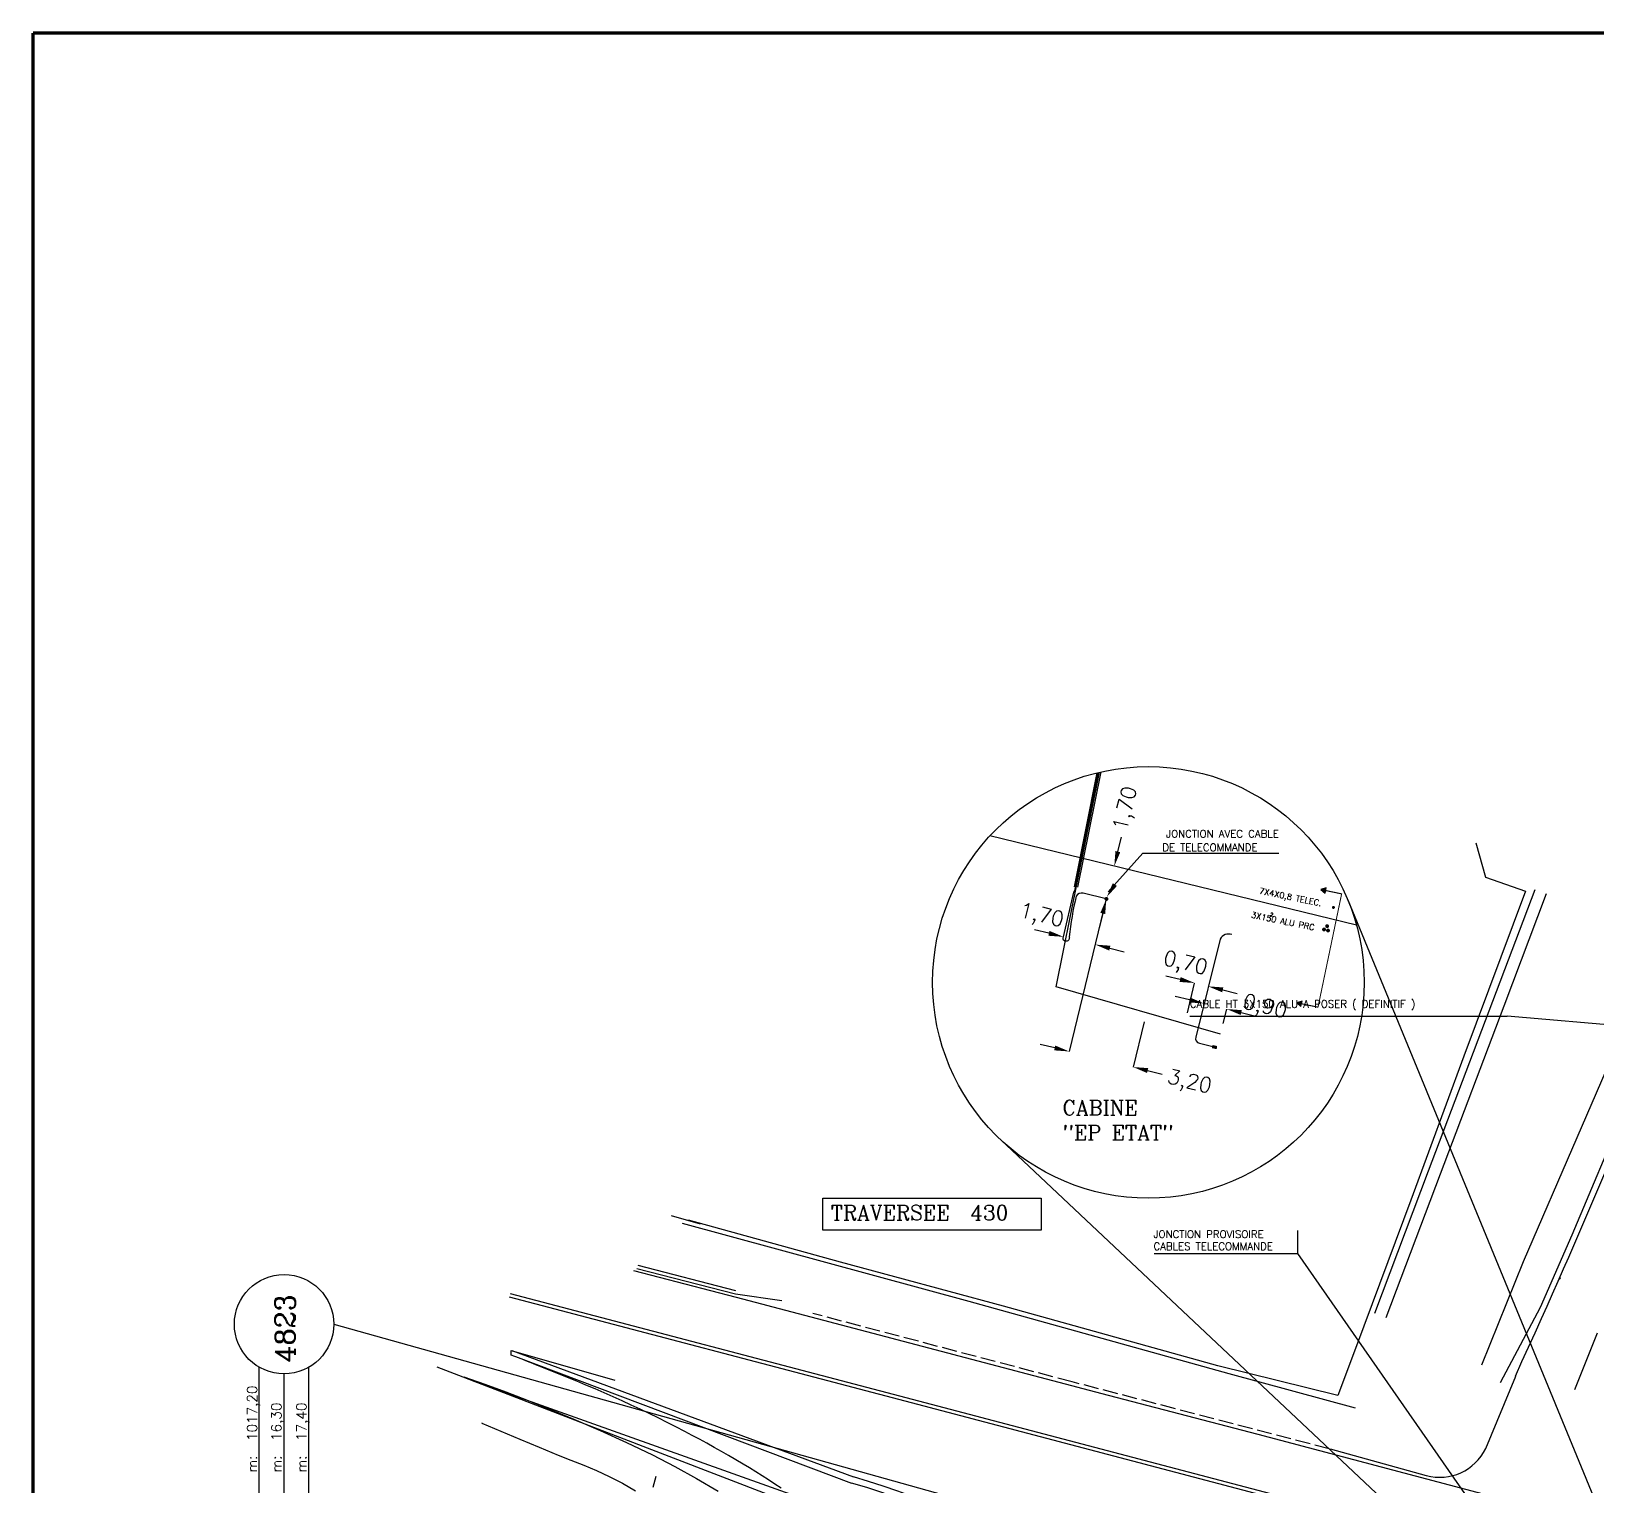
# Model space of a CAD drawing. Header units: millimetres. Extents: x 127045 to 128191, y 151549 to 152340.
# Drawn here: x 127045.2 to 127360.2, y 152047.3 to 152340 of the extents above; entities that cross this region are included whole.
import ezdxf
from ezdxf.enums import TextEntityAlignment as Align

# ---------------------------------------------------------------- set-up
doc = ezdxf.new("R2010")
doc.units = ezdxf.units.MM
doc.header["$MEASUREMENT"] = 0
for name, pattern in [('CENTER2', [28.125, 18.75, -3.125, 3.125, -3.125]), ('INT_344$0$TYPE3', [11, 10, -1]), ('M_ISOL_15', [14.5, 4, -1.5, 1.5, -1.5, 1.5, -1.5, 1.5, -1.5]), ('TGV_344$0$TYPE1', [4, 3, -1])]:
    doc.linetypes.add(name, pattern=pattern)
doc.layers.get('0').update_dxf_attribs({"color": 252, "linetype": 'CONTINUOUS'})
doc.layers.get('DEFPOINTS').update_dxf_attribs({"linetype": 'CONTINUOUS'})
for name, color, linetype in [('-TXT_CABL_SOU_PRO', 7, 'CONTINUOUS'), ('0020_BATIMENT_MAISON', 252, 'CONTINUOUS'), ('CARTOUCHE', 7, 'CONTINUOUS'), ('COUPS_PRO', 7, 'CONTINUOUS'), ('INT_344$0$113', 252, 'CONTINUOUS'), ('INT_344$0$RONDPOINT', 252, 'CONTINUOUS'), ('MATRICULES', 4, 'CONTINUOUS'), ('TGV_344$0$1', 252, 'CONTINUOUS'), ('TGV_344$0$36', 252, 'CONTINUOUS'), ('TGV_344$0$4', 252, 'CONTINUOUS'), ('TGV_344$0$5', 252, 'CONTINUOUS'), ('TXT_CABL_SOU_POS', 7, 'CONTINUOUS'), ('TXT_TRAV', 7, 'CONTINUOUS')]:
    doc.layers.add(name, color=color, linetype=linetype)
doc.styles.add('ROMANC', font='romanc', dxfattribs={"height": 1.5})
doc.styles.add('ROMANS', font='romans')
doc.styles.get("Standard").update_dxf_attribs({"font": 'txt.shx'})
doc.dimstyles.new('DADEL', dxfattribs={"dimtxt": 3, "dimasz": 3, "dimexe": 0, "dimexo": 0, "dimgap": 1.5, "dimtad": 0, "dimzin": 0, "dimdsep": 46, "dimtxsty": 'Standard', "dimcen": 0, "dimdle": 1.25, "dimadec": 0, "dimazin": 0, "dimtfac": 0.033333, "dimtofl": 0, "dimtmove": 2, "dimatfit": 3, "dimfxl": 0, "dimtolj": 1, "dimtzin": 0, "dimarcsym": 0})

# ---------------------------------------------------------------- blocks, each defined once
blk = doc.blocks.new('CARTOUA0')
at = {"layer": 'CARTOUCHE', "const_width": 0.68}
for points in [[(0, 790), (1145, 790), (1145, 280)], [(949.88, 0), (0, 0), (0, 790)]]:
    blk.add_lwpolyline(points, dxfattribs=at)
at = {"layer": 'CARTOUCHE', "style": 'ROMANS'}
for tag, p in [('*1', (1046.5, 81)), ('*2', (1046, 74.5)), ('*3', (1046.5, 68)), ('*4', (1046.5, 61.5))]:
    blk.add_attdef(tag, text='', height=3.41, dxfattribs=at).set_placement(p, align=Align.CENTER)
for tag, p in [('NO', (1106.04, 36.62)), ('ECH', (1105.49, 30.73)), ('DAT', (1105.49, 24.88)), ('SER', (1105.49, 19.02)), ('BUR', (1105.49, 13.17)), ('APP', (1106.04, 7.22)), ('DES', (1105.49, 1.46))]:
    blk.add_attdef(tag, p, '', height=2.93, dxfattribs=at)
blk = doc.blocks.new('INT_344')
at = {"layer": 'INT_344$0$113', "linetype": 'INT_344$0$TYPE3'}
blk.add_line((127170.891501, 152049.134239), (127170.271147, 152046.926406), dxfattribs=at)
at = {"layer": 'INT_344$0$RONDPOINT'}
for p, q in [((127141.878, 152074.528), (127210.6285, 152049.069015)), ((127126.769, 152071.23, 54.993999), (127208.005974, 152039.99002)), ((127142.653328, 152073.327455), (127210.268909, 152047.824137)), ((127134.26377, 152068.365396), (127208.535189, 152041.822125))]:
    blk.add_line(p, q, dxfattribs=at)
for radius, start in [(156.90884, 37.48500702), (155.613067, 36.55932317)]:
    blk.add_arc((127167.084598, 151898.323161), radius, start, 73.88830091, dxfattribs=at)
blk = doc.blocks.new('TGV_344$0$684_AVALOIR')
for points in [[(2, 1), (-2, 1), (-2, -1), (2, -1), (2, 1)], [(-1, 1), (-1, -1)], [(0, -1), (0, 1)], [(1, 1), (1, -1)]]:
    blk.add_lwpolyline(points)
blk = doc.blocks.new('TGV_344')
for p, q in [((127337.879909, 152054.801323, 57.896999), (127343.927, 152069.329, 57.896999)), ((127306.542, 152054.731, 57.896999), (127325.893379, 152049.370851, 57.896999))]:
    blk.add_line(p, q)
blk.add_arc((127328.634074, 152059.265394, 57.896999), 10.267103, 254.51777056, 334.2278317)
at = {"layer": 'TGV_344$0$1'}
for p, q in [((127339.314694, 152144.858087, 2.37673), (127347.804694, 152167.336087, 3.240732)), ((127341.570694, 152143.898087, 2.37673), (127350.095694, 152166.471087, 3.240732)), ((127326.361694, 152110.692087, 2.04373), (127339.314694, 152144.858087, 2.37673)), ((127328.743694, 152110.067087, 2.04373), (127341.570694, 152143.898087, 2.37673)), ((127355.255694, 152097.807087, 7.008734), (127366.083694, 152123.393087, 6.756727)), ((127315.544694, 152082.013087, 1.13473), (127326.361694, 152110.692087, 2.04373)), ((127317.836694, 152081.149087, 1.13473), (127328.743694, 152110.067087, 2.04373)), ((127357.577694, 152100.290087, 6.312727), (127356.560915, 152097.931735, 6.353228)), ((127348.906694, 152083.208087, 7.22473), (127355.255694, 152097.807087, 7.008734)), ((127356.560915, 152097.931735, 6.353228), (127355.538985, 152095.57561, 6.393728)), ((127354.51191, 152093.221723, 6.434229), (127353.479694, 152090.870087, 6.47473)), ((127355.538985, 152095.57561, 6.393728), (127354.51191, 152093.221723, 6.434229)), ((127187.072694, 152085.154087, -2.492269), (127166.417694, 152090.524087, -2.808267)), ((127186.873694, 152085.840087, -1.787267), (127167.028694, 152090.986087, -2.138269)), ((127353.479694, 152090.870087, 6.47473), (127352.375786, 152088.370847, 6.48148)), ((127352.375786, 152088.370847, 6.48148), (127351.266113, 152085.874164, 6.48823)), ((127141.347694, 152085.312087, -2.110269), (127220.950846, 152064.369843, -3.964298)), ((127141.531694, 152086.008087, -2.110269), (127221.169658, 152065.056977, -3.966002)), ((127196.206694, 152084.512087, -1.985269), (127186.873694, 152085.840087, -1.787267)), ((127261.972694, 152065.437087, -1.376268), (127187.072694, 152085.154087, -2.492269)), ((127350.151481, 152083.379694, 6.49498), (127349.032694, 152080.887087, 6.50173)), ((127351.266113, 152085.874164, 6.48823), (127350.151481, 152083.379694, 6.49498)), ((127340.874694, 152068.079087, 7.197729), (127348.906694, 152083.208087, 7.22473)), ((127349.032694, 152080.887087, 6.50173), (127347.726242, 152077.989302, 6.560231)), ((127347.726242, 152077.989302, 6.560231), (127346.414584, 152075.093869, 6.618731)), ((127141.774694, 152073.591087, -2.85227), (127141.726694, 152074.509087, -2.94227)), ((127141.726694, 152074.509087, -2.94227), (127162.593694, 152068.547087, -2.763269)), ((127346.414584, 152075.093869, 6.618731), (127345.097731, 152072.200795, 6.677231)), ((127142.502022, 152073.308542, -2.848894), (127141.774694, 152073.591087, -2.861269)), ((127143.228793, 152073.024567, -2.836519), (127142.502022, 152073.308542, -2.848894)), ((127143.955012, 152072.739186, -2.824144), (127143.228793, 152073.024567, -2.836519)), ((127144.680688, 152072.452425, -2.811769), (127143.955012, 152072.739186, -2.824144)), ((127145.405802, 152072.164246, -2.799394), (127144.680688, 152072.452425, -2.811769)), ((127146.130336, 152071.874613, -2.787019), (127145.405802, 152072.164246, -2.799394)), ((127146.854298, 152071.583552, -2.774645), (127146.130336, 152071.874613, -2.787019)), ((127147.577694, 152071.291087, -2.76227), (127146.854298, 152071.583552, -2.774645)), ((127149.422166, 152070.545633, -2.692526), (127147.577694, 152071.291087, -2.76227)), ((127345.097731, 152072.200795, 6.677231), (127343.775694, 152069.310087, 6.735731)), ((127132.239694, 152069.244087, -3.21227), (127136.464425, 152067.749291, -3.061513)), ((127136.464425, 152067.749291, -3.061513), (127140.667564, 152066.194819, -2.91077)), ((127151.267699, 152069.802785, -2.622783), (127149.422166, 152070.545633, -2.692526)), ((127153.112941, 152069.059207, -2.553039), (127151.267699, 152069.802785, -2.622783)), ((127154.956533, 152068.311564, -2.483296), (127153.112941, 152069.059207, -2.553039)), ((127156.797048, 152067.555284, -2.413539), (127154.956533, 152068.311564, -2.483296)), ((127158.632267, 152066.786119, -2.343784), (127156.797048, 152067.555284, -2.413539)), ((127140.667564, 152066.194819, -2.91077), (127144.848267, 152064.580978, -2.760028)), ((127144.848267, 152064.580978, -2.760028), (127149.005694, 152062.908087, -2.60927)), ((127160.460687, 152066.000794, -2.274028), (127158.632267, 152066.786119, -2.343784)), ((127162.280694, 152065.196087, -2.204267), (127160.460687, 152066.000794, -2.274028)), ((127164.104911, 152064.369176, -2.135642), (127162.280694, 152065.196087, -2.204267)), ((127221.169658, 152065.056977, -3.966002), (127283.085515, 152048.770237, -9.088468)), ((127292.060694, 152057.619087, -0.93527), (127261.972694, 152065.437087, -1.376268)), ((127149.005694, 152062.908087, -2.60927), (127154.358104, 152060.687186, -2.402319)), ((127165.923138, 152063.529176, -2.067018), (127164.104911, 152064.369176, -2.135642)), ((127167.735328, 152062.676236, -1.998394), (127165.923138, 152063.529176, -2.067018)), ((127169.541441, 152061.810503, -1.929769), (127167.735328, 152062.676236, -1.998394)), ((127171.341177, 152060.931515, -1.861142), (127169.541441, 152061.810503, -1.929769)), ((127220.950846, 152064.369843, -3.964298), (127282.851207, 152048.087438, -9.085819)), ((127154.358104, 152060.687186, -2.402319), (127159.687647, 152058.407818, -2.195351)), ((127159.687647, 152058.407818, -2.195351), (127164.973812, 152056.025685, -1.988343)), ((127173.134165, 152060.038846, -1.792518), (127171.341177, 152060.931515, -1.861142)), ((127174.920353, 152059.132652, -1.723894), (127173.134165, 152060.038846, -1.792518)), ((127176.699694, 152058.213087, -1.655267), (127174.920353, 152059.132652, -1.723894)), ((127178.184872, 152057.431482, -1.573142), (127176.699694, 152058.213087, -1.655267)), ((127164.973812, 152056.025685, -1.988343), (127170.192694, 152053.498087, -1.781271)), ((127179.664238, 152056.638934, -1.491019), (127178.184872, 152057.431482, -1.573142)), ((127181.137767, 152055.835588, -1.408896), (127179.664238, 152056.638934, -1.491019)), ((127182.605437, 152055.021588, -1.32677), (127181.137767, 152055.835588, -1.408896)), ((127184.066973, 152054.196575, -1.244644), (127182.605437, 152055.021588, -1.32677)), ((127355.370694, 152040.858087, 0.208731), (127292.060694, 152057.619087, -0.93527)), ((127170.192694, 152053.498087, -1.781271), (127174.66865, 152051.166289, -1.528953)), ((127185.522047, 152053.36022, -1.16252), (127184.066973, 152054.196575, -1.244644)), ((127186.970629, 152052.512674, -1.080396), (127185.522047, 152053.36022, -1.16252)), ((127188.412694, 152051.654087, -0.99827), (127186.970629, 152052.512674, -1.080396)), ((127174.66865, 152051.166289, -1.528953), (127179.082561, 152048.719945, -1.276719)), ((127179.082561, 152048.719945, -1.276719), (127183.440914, 152046.177367, -1.024509)), ((127189.705704, 152050.869478, -0.884511), (127188.412694, 152051.654087, -0.99827)), ((127190.991714, 152050.073468, -0.770757), (127189.705704, 152050.869478, -0.884511)), ((127192.271253, 152049.267127, -0.657003), (127190.991714, 152050.073468, -0.770757)), ((127193.544879, 152048.451503, -0.543247), (127192.271253, 152049.267127, -0.657003)), ((127283.085515, 152048.770237, -9.088468), (127329.588067, 152036.534745, -16.577309)), ((127194.812931, 152047.627524, -0.429501), (127193.544879, 152048.451503, -0.543247)), ((127196.076008, 152046.795951, -0.315757), (127194.812931, 152047.627524, -0.429501)), ((127282.851207, 152048.087438, -9.085819), (127329.351852, 152035.853356, -16.574404))]:
    blk.add_line(p, q, dxfattribs=at)
at = {"layer": 'TGV_344$0$1', "linetype": 'Continuous'}
for p, q in [((127381.618694, 152156.706087, 5.844733), (127357.577694, 152100.290087, 6.312727)), ((127167.235694, 152091.707087, -2.19227), (127186.891694, 152086.580087, -1.788271)), ((127355.788694, 152066.637087, 6.72473), (127360.341694, 152078.086087, 6.544729))]:
    blk.add_line(p, q, dxfattribs=at)
at = {"layer": 'TGV_344$0$36'}
for p, q in [((127335.904694, 152176.666087, 3.090731), (127337.809694, 152169.768087, 2.757731)), ((127337.809694, 152169.768087, 2.757731), (127345.863694, 152166.977087, 2.874731)), ((127345.863694, 152166.977087, 2.874731), (127333.457694, 152133.776087, 2.171732)), ((127333.457694, 152133.776087, 2.171732), (127322.808694, 152104.779087, 1.505732)), ((127322.808694, 152104.779087, 1.505732), (127311.844694, 152075.441087, 0.983732)), ((127176.157694, 152100.165087, -1.329267), (127233.844694, 152084.422087, 0.00273)), ((127208.027694, 152092.270087, -1.529268), (127177.446694, 152100.745087, -2.501268)), ((127240.811694, 152083.423087, -0.916269), (127208.027694, 152092.270087, -1.529268)), ((127233.844694, 152084.422087, 0.00273), (127286.166694, 152069.858087, 2.181731)), ((127283.935694, 152071.427087, 0.101732), (127240.811694, 152083.423087, -0.916269)), ((127311.844694, 152075.441087, 0.983732), (127308.082694, 152065.487087, 0.947729)), ((127308.082694, 152065.487087, 0.947729), (127283.935694, 152071.427087, 0.101732)), ((127286.166694, 152069.858087, 2.181731), (127311.612694, 152062.965087, 1.479731)), ((127135.847694, 152059.893087, -4.461267), (127139.690432, 152058.290256, -4.333018)), ((127139.690432, 152058.290256, -4.333018), (127143.532844, 152056.686643, -4.204769)), ((127143.532844, 152056.686643, -4.204769), (127147.37493, 152055.082252, -4.07652)), ((127147.37493, 152055.082252, -4.07652), (127151.216694, 152053.477087, -3.948271)), ((127151.216694, 152053.477087, -3.948271), (127153.788887, 152052.433861, -3.919051)), ((127153.788887, 152052.433861, -3.919051), (127156.375051, 152051.415548, -3.8898)), ((127156.375051, 152051.415548, -3.8898), (127158.946352, 152050.355016, -3.860534)), ((127158.946352, 152050.355016, -3.860534), (127161.469694, 152049.187087, -3.83127)), ((127161.469694, 152049.187087, -3.83127), (127164.148637, 152047.782547, -3.711944)), ((127164.148637, 152047.782547, -3.711944), (127166.771095, 152046.27576, -3.592664))]:
    blk.add_line(p, q, dxfattribs=at)
at = {"layer": 'TGV_344$0$36', "linetype": 'Continuous'}
for p, q in [((127179.852694, 152099.922087, -2.481268), (127173.992694, 152101.648087, -2.625269)), ((127135.854694, 152059.929087, -4.66527), (127135.847694, 152059.893087, -4.66527))]:
    blk.add_line(p, q, dxfattribs=at)
at = {"layer": 'TGV_344$0$4'}
for p, q in [((127345.493694, 152092.450087, 4.72373), (127374.077694, 152158.693087, 6.190733)), ((127337.077694, 152071.608087, 4.868731), (127345.493694, 152092.450087, 4.72373))]:
    blk.add_line(p, q, dxfattribs=at)
at = {"layer": 'TGV_344$0$5', "linetype": 'TGV_344$0$TYPE1'}
for p, q in [((127254.645694, 152068.209087, -1.453268), (127202.439694, 152081.970087, -2.228269)), ((127306.390694, 152054.712087, -0.28327), (127254.645694, 152068.209087, -1.453268))]:
    blk.add_line(p, q, dxfattribs=at)
at = {"linetype": 'Continuous', "xscale": 0.06, "yscale": 0.06, "rotation": 245.030868}
blk.add_blockref('TGV_344$0$684_AVALOIR', (127352.786694, 152089.065087, 6.439734), dxfattribs=at)
blk = doc.blocks.new('FR-344-A')
for name in ['TGV_344', 'INT_344']:
    blk.add_blockref(name, (0, 0))
blk = doc.blocks.new('COUPETTE')
for p, q in [((0.44, 0.25), (0, 0)), ((0.44, -0.25), (0.44, 0.25)), ((0, 0), (0.44, -0.25))]:
    blk.add_line(p, q)
at = {"const_width": 0.1}
blk.add_lwpolyline([(1.94, 0), (0.44, 0)], dxfattribs=at)
blk.add_solid([(0.44, 0.25), (0.44, -0.25), (0, 0)])
at = {"color": 1, "style": 'ROMANC'}
blk.add_attdef('COUPE', (1.5, 0.29), '', height=0.8, dxfattribs=at)
blk = doc.blocks.new('*D14')
at = {"color": 0, "linetype": 'ByBlock'}
for p, q in [((127274.12, 151657.46), (127274.83, 151660.37)), ((127273.41, 151654.54), (127273.41, 151654.54)), ((127271.8, 151647.94), (127271.8, 151647.94)), ((127271.1, 151645.02), (127270.39, 151642.11))]:
    blk.add_line(p, q, dxfattribs=at)
for points in [[(127273.64, 151657.58), (127274.61, 151657.34), (127273.41, 151654.54)], [(127270.61, 151645.14), (127271.58, 151644.9), (127271.8, 151647.94)]]:
    blk.add_solid(points, dxfattribs=at)
at = {"layer": 'DEFPOINTS', "color": 0, "linetype": 'ByBlock'}
for p in [(127273.41, 151654.54, -25.22), (127273.41, 151654.54, -25.22), (127271.8, 151647.94, -25.22)]:
    blk.add_point(p, dxfattribs=at)
at = {"color": 0, "linetype": 'ByBlock'}
blk.add_text('1,70', height=3, rotation=76.3149, dxfattribs=at).set_placement((127275.47, 151666.18), align=Align.MIDDLE_CENTER)
blk = doc.blocks.new('*D32')
at = {"color": 0, "linetype": 'ByBlock'}
for p, q in [((127261.52, 152165.4), (127254.05, 152134.71)), ((127269.12, 152140.65), (127266.92, 152131.57)), ((127251.14, 152135.42), (127248.22, 152136.13)), ((127269.83, 152130.86), (127272.75, 152130.15))]:
    blk.add_line(p, q, dxfattribs=at)
for points in [[(127251.25, 152135.9), (127251.02, 152134.93), (127254.05, 152134.71)], [(127269.95, 152131.35), (127269.71, 152130.38), (127266.92, 152131.57)]]:
    blk.add_solid(points, dxfattribs=at)
at = {"layer": 'DEFPOINTS', "color": 0, "linetype": 'ByBlock'}
for p in [(127261.52, 152165.4), (127269.12, 152140.65, 2.01), (127266.92, 152131.57)]:
    blk.add_point(p, dxfattribs=at)
at = {"color": 0, "linetype": 'ByBlock'}
blk.add_text('3,20', height=3, rotation=346.3149, dxfattribs=at).set_placement((127278.33, 152128.79), align=Align.MIDDLE_CENTER)
blk = doc.blocks.new('MATDROIT')
at = {"linetype": 'Continuous'}
for p, q in [((-36.56, 5), (-8.66, 5)), ((-36.56, 0), (-10, 0)), ((-36.56, -5), (-8.66, -5))]:
    blk.add_line(p, q, dxfattribs=at)
blk.add_circle((0, 0), 10, dxfattribs=at)
at = {"linetype": 'Continuous', "style": 'ROMANC'}
for p in [(-29.88, 5.45), (-29.88, 0.52), (-29.88, -4.49)]:
    blk.add_text('m: ', height=2, dxfattribs=at).set_placement(p)
for tag, p, height in [('MAT.1', (-23.5, 5.44), 2), ('MAT.2', (-23.49, 0.54), 2), ('NOCAB', (-7.7, -2.22), 4), ('MAT.3', (-23.49, -4.49), 2)]:
    blk.add_attdef(tag, p, '', height=height, dxfattribs=at)
blk = doc.blocks.new('*D29')
at = {"color": 0, "linetype": 'ByBlock'}
for p, q in [((127276.39, 152149.19), (127273.47, 152149.89)), ((127277.84, 152142.49), (127279.3, 152148.48)), ((127282.03, 152147.81), (127282.03, 152147.81)), ((127284.94, 152147.1), (127287.86, 152146.39))]:
    blk.add_line(p, q, dxfattribs=at)
for points in [[(127276.5, 152149.67), (127276.27, 152148.7), (127279.3, 152148.48)], [(127285.06, 152147.59), (127284.83, 152146.62), (127282.03, 152147.81)]]:
    blk.add_solid(points, dxfattribs=at)
at = {"layer": 'DEFPOINTS', "color": 0, "linetype": 'ByBlock'}
for p in [(127282.03, 152147.81), (127282.03, 152147.81), (127277.84, 152142.49, -22.99)]:
    blk.add_point(p, dxfattribs=at)
at = {"color": 0, "linetype": 'ByBlock'}
blk.add_text('0,70', height=3, rotation=346.3149, dxfattribs=at).set_placement((127277.5, 152152.63), align=Align.MIDDLE_CENTER)
blk = doc.blocks.new('*D30')
at = {"color": 0, "linetype": 'ByBlock'}
for p, q in [((127278.27, 152145.07), (127275.36, 152145.78)), ((127281.19, 152144.36), (127281.19, 152144.36)), ((127285.05, 152140.31), (127285.76, 152143.24)), ((127288.67, 152142.53), (127291.59, 152141.82))]:
    blk.add_line(p, q, dxfattribs=at)
for points in [[(127278.39, 152145.55), (127278.15, 152144.58), (127281.19, 152144.36)], [(127288.79, 152143.02), (127288.56, 152142.05), (127285.76, 152143.24)]]:
    blk.add_solid(points, dxfattribs=at)
at = {"layer": 'DEFPOINTS', "color": 0, "linetype": 'ByBlock'}
for p in [(127281.19, 152144.36), (127281.19, 152144.36), (127285.05, 152140.31, -22.8)]:
    blk.add_point(p, dxfattribs=at)
at = {"color": 0, "linetype": 'ByBlock'}
blk.add_text('0,90', height=3, rotation=346.3149, dxfattribs=at).set_placement((127293.5, 152143.91), align=Align.MIDDLE_CENTER)
blk = doc.blocks.new('*D31')
at = {"color": 0, "linetype": 'ByBlock'}
for p, q in [((127249.98, 152158.49), (127247.06, 152159.2)), ((127252.89, 152157.78), (127252.89, 152157.78)), ((127259.31, 152156.21), (127259.31, 152156.21)), ((127262.22, 152155.5), (127265.14, 152154.79))]:
    blk.add_line(p, q, dxfattribs=at)
for points in [[(127250.1, 152158.97), (127249.86, 152158), (127252.89, 152157.78)], [(127262.34, 152155.99), (127262.1, 152155.02), (127259.31, 152156.21)]]:
    blk.add_solid(points, dxfattribs=at)
at = {"layer": 'DEFPOINTS', "color": 0, "linetype": 'ByBlock'}
for p in [(127252.89, 152157.78), (127252.89, 152157.78), (127259.31, 152156.21)]:
    blk.add_point(p, dxfattribs=at)
at = {"color": 0, "linetype": 'ByBlock'}
blk.add_text('1,70', height=3, rotation=346.3149, dxfattribs=at).set_placement((127248.56, 152162.27), align=Align.MIDDLE_CENTER)

msp = doc.modelspace()

# ---------------------------------------------------------------- linework, layer by layer
at = {"layer": '-TXT_CABL_SOU_PRO'}
for p, q in [((127300.066, 152094.059), (127300.066, 152098.68)), ((127271.137, 152094.059), (127300.066, 152094.059)), ((127355.383, 152014.581), (127300.066, 152094.059))]:
    msp.add_line(p, q, dxfattribs=at)
at = {"layer": '0020_BATIMENT_MAISON', "extrusion": (0.003407, 0.101393, 0.994841)}
msp.add_lwpolyline([(-122154.102, -155387.092), (-122177.887, -155449.893)], dxfattribs=at)
at = {"layer": 'COUPS_PRO'}
for p, q in [((127255.152, 152167.841), (127259.699, 152190.799, 1.719)), ((127255.48, 152167.792), (127260.07, 152190.888, 1.729)), ((127255.771, 152167.756), (127260.469, 152190.98, 1.74)), ((127261.878, 152166.843, -39.333), (127268.862, 152174.591, -39.333)), ((127268.862, 152174.591, -39.333), (127296.232, 152174.591, -39.333)), ((127372.783, 152012.986), (127310.161, 152165.134)), ((127360.059, 152004.222), (127240.231, 152116.969))]:
    msp.add_line(p, q, dxfattribs=at)
at = {"layer": 'COUPS_PRO', "color": 3}
for points in [[(127284.493, 152138.193), (127251.403, 152147.696), (127260.135, 152190.903)], [(127252.893, 152157.776), (127254.958, 152166.748), (127255.187, 152167.004), (127259.908, 152190.85)]]:
    msp.add_lwpolyline(points, dxfattribs=at)
at = {"layer": 'COUPS_PRO', "color": 252, "elevation": -25.218}
msp.add_lwpolyline([(127311.87, 152160.139), (127238.112, 152178.099, 0.375272)], format="xyb", dxfattribs=at)
at = {"layer": 'COUPS_PRO', "color": 3, "elevation": -25.218}
msp.add_lwpolyline([(127261.524, 152165.399), (127256.852, 152166.537, 0.31936), (127255.474, 152165.967, 0.0331135), (127254.06, 152157.776, -0.4437712), (127253.49, 152156.876, -0.6212806), (127252.893, 152157.776)], format="xyb", dxfattribs=at)
at = {"layer": 'COUPS_PRO', "color": 2}
for points, const_width in [([(127261.346, 152165.407, 1), (127261.746, 152165.407, 1)], 0.4), ([(127307.254, 152163.842, 1), (127307.193, 152163.549, 1)], 0.3)]:
    msp.add_lwpolyline(points, format="xyb", close=True, dxfattribs=dict(at, const_width=const_width))
at = {"layer": 'COUPS_PRO', "color": 4, "extrusion": (0.003407, 0.101393, 0.994841)}
for points in [[(-122131.742, -155538.129), (-122131.742, -155538.129), (-122131.742, -155538.129), (-122131.742, -155538.129), (-122131.742, -155538.129), (-122079.631, -155549.207)], [(-122131.791, -155537.713), (-122131.791, -155537.713), (-122131.791, -155537.713), (-122131.791, -155537.713), (-122131.791, -155537.713), (-122106.349, -155542.661)]]:
    msp.add_lwpolyline(points, dxfattribs=at)
at = {"layer": 'COUPS_PRO', "linetype": 'CENTER2', "const_width": 0.2}
msp.add_lwpolyline([(127308.873, 152166.411), (127304.12, 152143.616)], dxfattribs=at)
at = {"layer": 'COUPS_PRO', "color": 1, "const_width": 0.391}
for points in [[(127305.142, 152159.297, 1), (127305.525, 152159.217, 1)], [(127305.762, 152159.971, 1), (127306.145, 152159.891, 1)], [(127305.941, 152159.088, 1), (127306.324, 152159.008, 1)]]:
    msp.add_lwpolyline(points, format="xyb", close=True, dxfattribs=at)
at = {"layer": 'COUPS_PRO', "color": 4, "elevation": -24.607}
msp.add_lwpolyline([(127286.79, 152158.23, 0.3711272), (127284.403, 152157.313), (127279.518, 152137.568, 0.4141399), (127280.248, 152136.357), (127283.762, 152135.487)], format="xyb", dxfattribs=at)
at = {"layer": 'COUPS_PRO', "extrusion": (0.003407, 0.101393, 0.994841)}
for points in [[(-122096.711, -155526.751), (-122088.924, -155528.514), (-122088.058, -155524.645)], [(-122102.535, -155518.338), (-122103.981, -155524.804), (-122112.758, -155522.868)], [(-122112.758, -155522.868), (-122111.312, -155516.402), (-122102.535, -155518.338)]]:
    msp.add_lwpolyline(points, dxfattribs=at)
at = {"layer": 'COUPS_PRO', "extrusion": (-0.002739, -0.101414, 0.994841)}
msp.add_lwpolyline([(123115.357, 154716.353), (123123.145, 154714.59), (123124.024, 154718.445)], dxfattribs=at)
at = {"layer": 'COUPS_PRO', "color": 6, "const_width": 0.64, "elevation": -25.218}
msp.add_lwpolyline([(127282.835, 152135.69), (127283.762, 152135.487)], dxfattribs=at)
at = {"layer": 'COUPS_PRO'}
msp.add_circle((127269.995, 152148.603), 43.435, dxfattribs=at)
msp.add_solid([(127263.663, 152168.026), (127262.825, 152168.572), (127261.607, 152165.785)], dxfattribs=at)
at = {"layer": 'MATRICULES'}
msp.add_line((127106.061, 152079.808), (127368.822, 152006.31, -5.535), dxfattribs=at)
at = {"layer": 'TXT_CABL_SOU_POS'}
for p in [(127278.321, 152141.822), (127389.499, 152137.766)]:
    msp.add_line(p, (127342.212, 152141.822), dxfattribs=at)
at = {"layer": 'TXT_TRAV'}
for p, q in [((127204.464, 152098.743), (127204.464, 152105.153)), ((127204.464, 152105.153), (127248.405, 152105.153)), ((127248.405, 152105.153), (127248.405, 152098.743)), ((127248.405, 152098.743), (127204.464, 152098.743))]:
    msp.add_line(p, q, dxfattribs=at)

# ---------------------------------------------------------------- block references
msp.add_blockref('FR-344-A', (0, 0))
at = {"layer": 'CARTOUCHE', "color": 7}
msp.add_blockref('CARTOUA0', (127045.538, 151549.704), dxfattribs=at)
at = {"layer": 'COUPS_PRO', "linetype": 'M_ISOL_15', "xscale": 2.25, "yscale": 2.25, "zscale": 2.25, "rotation": 348.2219518581953}
for p in [(127304.702, 152167.296), (127299.838, 152144.509)]:
    msp.add_blockref('COUPETTE', p, dxfattribs=at)
at = {"layer": 'MATRICULES'}
ref = msp.add_blockref('MATDROIT', (127096.061, 152079.808), dxfattribs=dict(at, rotation=90))
ref.add_attrib('MAT.2', '16,30', (127095.518, 152056.316), dxfattribs={"layer": '0', "height": 2, "rotation": 90, "style": 'ROMANC'})
ref.add_attrib('MAT.3', '17,40', (127100.546, 152056.316), dxfattribs={"layer": '0', "height": 2, "rotation": 90, "style": 'ROMANC'})
ref.add_attrib('MAT.1', '1017,20', (127090.625, 152056.311), dxfattribs={"layer": '0', "height": 2, "rotation": 90, "style": 'ROMANC'})
ref.add_attrib('NOCAB', '4823', (127098.278, 152072.104), dxfattribs={"layer": '0', "height": 4, "rotation": 90, "style": 'ROMANC'})

# ---------------------------------------------------------------- texts
at = {"layer": '-TXT_CABL_SOU_PRO', "style": 'ROMANC'}
for s, p in [('JONCTION PROVISOIRE ', (127271.008, 152097.166)), ('CABLES TELECOMMANDE', (127271.008, 152094.737))]:
    msp.add_text(s, height=1.5, dxfattribs=at).set_placement(p)
at = {"layer": 'COUPS_PRO', "style": 'ROMANC'}
for s, p in [('JONCTION AVEC CABLE', (127296.232, 152178.531, -39.333)), ('DE TELECOMMANDE', (127291.947, 152175.782, -39.333))]:
    msp.add_text(s, height=1.5, dxfattribs=at).set_placement(p, align=Align.MIDDLE_RIGHT)
for s, height, rotation, p in [('7X4X0,8 TELEC.', 1.2, 348.39106, (127304.705, 152163.918)), ('3X150 ALU PRC', 1.2, 348.39106, (127303.275, 152159.047)), ('2', 0.8, 351.44776, (127295.08, 152161.764))]:
    msp.add_text(s, height=height, rotation=rotation, dxfattribs=at).set_placement(p, align=Align.RIGHT)
at = {"layer": 'COUPS_PRO', "color": 7, "style": 'ROMANC'}
for s, p in [('CABINE', (127252.685, 152121.89)), ('"EP ETAT"', (127252.685, 152116.89))]:
    msp.add_text(s, height=3, dxfattribs=at).set_placement(p)
at = {"layer": 'TXT_CABL_SOU_POS', "style": 'ROMANC'}
msp.add_text('CABLE HT 3X150 ALU A POSER ( DEFINITIF )', height=1.5, dxfattribs=at).set_placement((127278.321, 152144.266), align=Align.MIDDLE_LEFT)
at = {"layer": 'TXT_TRAV', "style": 'ROMANC'}
msp.add_text('TRAVERSEE  430', height=3, dxfattribs=at).set_placement((127206.076, 152100.764))

# ---------------------------------------------------------------- dimensions: what is measured, and where the dimension line sits
at = {"layer": 'COUPS_PRO', "color": 6}
dim = msp.add_linear_dim(base=(127263.133, 152172.006, -25.218), p1=(127261.524, 152165.399, -25.218), p2=(127263.133, 152172.006, -25.218), angle=76.31495, text='1,70', dimstyle='DADEL', dxfattribs=at)
dim.commit()
dim.dimension.update_dxf_attribs({"geometry": '*D14', "text_midpoint": (127265.192, 152183.638), "dimtype": 129, "insert": (-10.281, 517.462)})
dim = msp.add_linear_dim(base=(127266.915, 152131.573, -25.218), p1=(127261.524, 152165.399, -25.218), p2=(127269.124, 152140.646, -23.205), angle=346.31495, text='3,20', dimstyle='DADEL', dxfattribs=at)
dim.commit()
dim.dimension.update_dxf_attribs({"geometry": '*D32', "text_midpoint": (127278.332, 152128.793, -25.218)})
for base, p1, p2, text, picture, middle in [((127252.893, 152157.776), (127259.307, 152156.214), (127252.893, 152157.776), '1,70', '*D31', (127248.557, 152162.273)), ((127282.029, 152147.811), (127277.845, 152142.493, -22.993), (127282.029, 152147.811), '0,70', '*D29', (127277.501, 152152.625)), ((127281.185, 152144.356), (127285.045, 152140.312, -22.795), (127281.185, 152144.356), '0,90', '*D30', (127293.502, 152143.91))]:
    dim = msp.add_linear_dim(base=base, p1=p1, p2=p2, angle=346.31495, text=text, dimstyle='DADEL', dxfattribs=at)
    dim.commit()
    dim.dimension.update_dxf_attribs({"geometry": picture, "text_midpoint": middle, "dimtype": 128})

doc.saveas('drawing.dxf')
